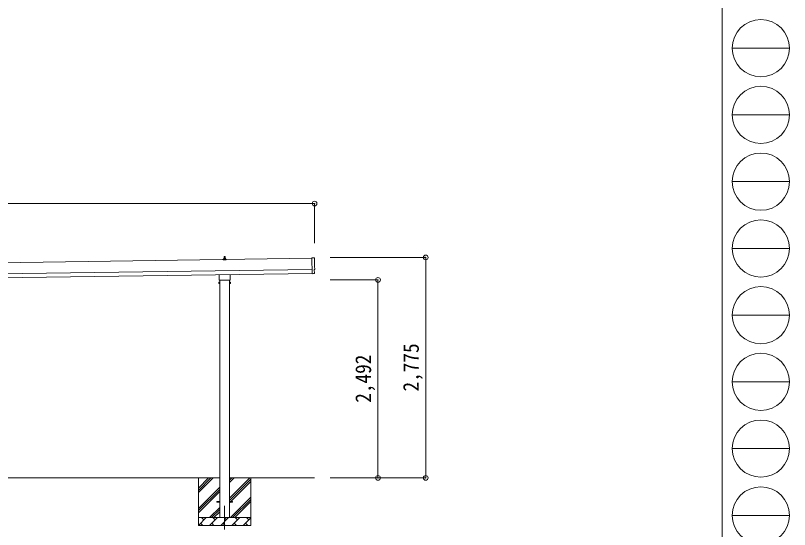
# Model space of a CAD drawing. Units: millimetres at full size, sheet at 1:60. Extents: x -16864 to 16864, y -11640 to 11640.
# Drawn here: x 7132 to 16864, y -8158 to -1689 of the extents above; entities that cross this region are included whole.
import ezdxf
from ezdxf.enums import TextEntityAlignment as Align

# ---------------------------------------------------------------- set-up
doc = ezdxf.new("R2010")
doc.units = ezdxf.units.MM
doc.header["$LTSCALE"] = 60
doc.header["$PDMODE"] = 32
doc.header["$PDSIZE"] = 60
doc.linetypes.add('CHAIN1', pattern=[8, 5, -1, 1, -1])
for name, color, linetype, lineweight in [('0-1_Defpoints', 7, 'CHAIN1', 9), ('0-2_TEXT1', 4, 'Continuous', 9), ('0-3_SHAPE', 7, 'Continuous', 9), ('0-8_TABLE1', 6, 'Continuous', 9), ('F-0', 7, 'Continuous', 9)]:
    doc.layers.add(name, color=color, linetype=linetype, lineweight=lineweight)
doc.styles.add('ＭＳ ゴシック', font='')
doc.styles.get('ＭＳ ゴシック').set_extended_font_data('MS Gothic')

msp = doc.modelspace()

# ---------------------------------------------------------------- linework, layer by layer
at = {"layer": '0-1_Defpoints'}
msp.add_line((9762.19, -7858.64), (9762.19, -8207.64), dxfattribs=at)
at = {"layer": '0-2_TEXT1'}
for p, q in [((10857.87, -4744.44), (4847.25, -4830.3)), ((9744.24, -4762.74), (9744.24, -4755.03)), ((9780.74, -4762.74), (9744.24, -4762.74)), ((9744.62, -4754.24), (9780.36, -4754.24)), ((9745.01, -4754.06), (9751.73, -4752.43)), ((9752.11, -4752.24), (9772.87, -4752.24)), ((9752.49, -4751.45), (9752.49, -4747.24)), ((9753.49, -4747.24), (9771.49, -4747.24)), ((9756.49, -4747.24), (9757.22, -4723.72)), ((9758.22, -4722.74), (9766.77, -4722.74)), ((9767.77, -4723.72), (9768.49, -4747.24)), ((9772.49, -4751.45), (9772.49, -4747.24)), ((9779.98, -4754.06), (9773.26, -4752.43)), ((9780.74, -4762.74), (9780.74, -4755.03)), ((10857.8, -4739.35), (10860.64, -4938.19)), ((10889.47, -4740.56), (10857.8, -4739.35)), ((4849.25, -4970.29), (10859.87, -4884.42)), ((4849.96, -5020.29), (10860.58, -4934.42)), ((9693.89, -5006.73), (9693.89, -4951.09)), ((9830.49, -4949.14), (9830.49, -5006.73)), ((10878.85, -4937.02), (10860.64, -4938.19)), ((10879.52, -4937.65), (10878.85, -4937.02)), ((10880.27, -4937.91), (10887.18, -4937.45)), ((9688.19, -5045), (9688.94, -5043.68)), ((9688.19, -5045), (9688.19, -5062)), ((9695.19, -5048.59), (9688.94, -5048.59)), ((9695.19, -5058.41), (9688.94, -5058.41)), ((9692.19, -5015.5), (9692.19, -5010)), ((9830.12, -5019), (9694.25, -5019)), ((9699.69, -5019), (9699.69, -8008.64)), ((9824.69, -8008.64), (9824.69, -5019)), ((9829.19, -5048.59), (9835.43, -5048.59)), ((9829.19, -5058.41), (9835.43, -5058.41)), ((9832.19, -5010), (9832.19, -5015.5)), ((9836.19, -5045), (9835.43, -5043.68)), ((9836.19, -5045), (9836.19, -5062)), ((9688.19, -5062), (9688.94, -5063.31)), ((9695.19, -5063.31), (9688.94, -5063.31)), ((9697.69, -5062.7), (9695.19, -5062.7)), ((9826.69, -5062.7), (9829.19, -5062.7)), ((9829.19, -5063.31), (9835.43, -5063.31)), ((9836.19, -5062), (9835.43, -5063.31)), ((9662.19, -7804.14), (9699.69, -7804.14)), ((9662.19, -7813.14), (9662.19, -7804.14)), ((9662.19, -7804.14), (9699.69, -7804.14)), ((9662.19, -7813.14), (9662.19, -7804.14)), ((9662.19, -7813.14), (9699.69, -7813.14)), ((9662.19, -7813.14), (9699.69, -7813.14)), ((9824.69, -7804.14), (9862.19, -7804.14)), ((9824.69, -7804.14), (9862.19, -7804.14)), ((9824.69, -7813.14), (9862.19, -7813.14)), ((9824.69, -7813.14), (9862.19, -7813.14)), ((9862.19, -7813.14), (9862.19, -7804.14)), ((9862.19, -7813.14), (9862.19, -7804.14))]:
    msp.add_line(p, q, dxfattribs=at)
for points in [[(10889.98, -4934.42), (10889.3, -4887.39), (10889.91, -4887.38)], [(9695.19, -5063.31), (9695.19, -5043.68), (9688.94, -5043.68)], [(9695.19, -5062.7), (9695.19, -5044.3), (9697.69, -5044.3)], [(9829.19, -5062.7), (9829.19, -5044.3), (9826.69, -5044.3)], [(9829.19, -5063.31), (9829.19, -5043.68), (9835.43, -5043.68)]]:
    msp.add_lwpolyline(points, dxfattribs=at)
for points in [[(9697.69, -5064), (9697.69, -5043), (9699.69, -5043), (9699.69, -5064)], [(9826.69, -5064), (9826.69, -5043), (9824.69, -5043), (9824.69, -5064)]]:
    msp.add_lwpolyline(points, close=True, dxfattribs=at)
for centre, radius, start, end in [((9745.24, -4755.03), 1, 103.62699, 180), ((9751.49, -4751.45), 1, 283.62699, 0), ((9756.58, -4747.87), 4.13, 90, 171.17633), ((9753.49, -4748.24), 1, 90, 180), ((9758.22, -4723.74), 1, 90, 178.60509), ((9765.83, -4747.24), 4.83, 133.60282, 180), ((9759.16, -4747.24), 4.83, 0, 46.39718), ((9766.77, -4723.74), 1, 1.39491, 90), ((9768.41, -4747.87), 4.13, 8.82367, 90), ((9771.49, -4748.24), 1, 0, 90), ((9773.49, -4751.45), 1, 180, 256.37301), ((9779.74, -4755.03), 1, 0, 76.37301), ((10880.2, -4936.91), 1, 227.3164, 273.81435), ((9692.53, -5046.14), 4.34, 145.61575, 214.38425), ((9704.43, -5053.5), 16.24, 162.41205, 197.58795), ((9692.53, -5060.86), 4.34, 145.61575, 214.38425), ((9696.19, -5010), 4, 125.09963, 180), ((9696.19, -5015.5), 4, 180, 194.47751), ((9696.19, -5015.5), 4, 194.47751, 241.04498), ((9828.19, -5015.5), 4, 298.95502, 345.52249), ((9828.19, -5010), 4, 0, 54.90037), ((9828.19, -5015.5), 4, 345.52249, 0), ((9819.94, -5053.5), 16.24, 342.41205, 17.58795), ((9831.84, -5046.14), 4.34, 325.61575, 34.38425), ((9831.84, -5060.86), 4.34, 325.61575, 34.38425)]:
    msp.add_arc(centre, radius, start, end, dxfattribs=at)
for centre, major_axis, ratio, start_param, end_param in [((10889.27, -4743.55), (3, -0.04), 0.99863, 6.2683889, 7.8016218), ((15655.65, -4745.89), (-4762.89, -68.04), 0.99863, 6.268406, 6.2977043), ((10886.97, -4934.45), (2.21, -2.04), 0.9974, 5.5252311, 7.0411395), ((10889.84, -4882.98), (4.41, -0.06), 0.99863, 4.712389, 6.2976778)]:
    msp.add_ellipse(centre, major_axis=major_axis, ratio=ratio, start_param=start_param, end_param=end_param, dxfattribs=at)
at = {"layer": '0-3_SHAPE'}
for p, q in [((9699.69, -7508.64), (6624.69, -7508.64)), ((9432.19, -7508.64), (9432.19, -8108.64)), ((9432.19, -7637.12), (9560.67, -7508.64)), ((9432.19, -7693.69), (9617.24, -7508.64)), ((9432.19, -7665.41), (9588.95, -7508.64)), ((10890.19, -7508.64), (9824.69, -7508.64)), ((9824.69, -7565.75), (9881.79, -7508.64)), ((9824.69, -7537.47), (9853.51, -7508.64)), ((9824.69, -7763.74), (10079.78, -7508.64)), ((9824.69, -7792.02), (10092.19, -7524.52)), ((9824.69, -7820.31), (10092.19, -7552.81)), ((10092.19, -7508.64), (10092.19, -8108.64)), ((9432.19, -7891.68), (9699.69, -7624.18)), ((9432.19, -7919.97), (9699.69, -7652.47)), ((9432.19, -7948.25), (9699.69, -7680.75)), ((9834.34, -8008.64), (10092.19, -7750.8)), ((9862.63, -8008.64), (10092.19, -7779.08)), ((9569.78, -8008.64), (9699.69, -7878.74)), ((9890.91, -8008.64), (10092.19, -7807.37)), ((9598.07, -8008.64), (9699.69, -7907.02)), ((9626.35, -8008.64), (9699.69, -7935.31)), ((9432.19, -8105.8), (9529.34, -8008.64)), ((9432.19, -8008.64), (10092.19, -8008.64)), ((9500.79, -8037.2), (9472.24, -8008.64)), ((9570.76, -8108.64), (9670.76, -8008.64)), ((9642.21, -8037.2), (9613.66, -8008.64)), ((9712.19, -8108.64), (9812.19, -8008.64)), ((9783.63, -8037.2), (9755.08, -8008.64)), ((9853.61, -8108.64), (9953.61, -8008.64)), ((9925.05, -8037.2), (9896.5, -8008.64)), ((9995.03, -8108.64), (10092.19, -8011.48)), ((10066.47, -8037.2), (10037.92, -8008.64)), ((10092.19, -8108.64), (9432.19, -8108.64)), ((9457.9, -8080.09), (9486.45, -8108.64)), ((9599.32, -8080.09), (9627.87, -8108.64)), ((9740.74, -8080.09), (9769.29, -8108.64)), ((9882.16, -8080.09), (9910.71, -8108.64)), ((10023.58, -8080.09), (10052.13, -8108.64))]:
    msp.add_line(p, q, dxfattribs=at)
at = {"layer": '0-8_TABLE1'}
for p, q in [((10893.19, -4056), (-965.81, -4056)), ((10893.19, -4056), (10893.19, -4556)), ((12290.19, -4733.54), (11090.19, -4733.54)), ((12290.19, -7508.64), (12290.19, -4733.54)), ((11690.19, -5016.5), (11090.19, -5016.5)), ((11690.19, -5016.5), (11690.19, -7508.64)), ((12290.19, -7508.64), (11090.19, -7508.64))]:
    msp.add_line(p, q, dxfattribs=at)
for p in [(10893.19, -4056), (12290.19, -4733.54), (11690.19, -5016.5), (11690.19, -7508.64), (12290.19, -7508.64)]:
    msp.add_point(p, dxfattribs=at)
at = {"layer": 'F-0', "color": 5, "lineweight": 5}
msp.add_line((16015.88, 11640), (16015.88, -11640), dxfattribs=at)
at = {"layer": 'F-0', "color": 4}
for p, q in [((16144.11, -2100), (16864.12, -2100)), ((16144.11, -2940), (16864.12, -2940)), ((16144.11, -3780), (16864.12, -3780)), ((16144.11, -4620), (16864.12, -4620)), ((16144.11, -5460), (16864.12, -5460)), ((16144.11, -6300), (16864.12, -6300)), ((16144.11, -7140), (16864.12, -7140)), ((16144.11, -7980), (16864.12, -7980))]:
    msp.add_line(p, q, dxfattribs=at)
for centre in [(16504.11, -2100), (16504.11, -2940), (16504.11, -3780), (16504.11, -4620), (16504.11, -5460), (16504.11, -6300), (16504.11, -7140), (16504.11, -7980)]:
    msp.add_circle(centre, 360, dxfattribs=at)

# ---------------------------------------------------------------- texts
at = {"layer": '0-8_TABLE1', "color": 7, "style": 'ＭＳ ゴシック', "width": 0.9}
for s, p in [('2,775', (12262.69, -6421.09)), ('2,492', (11662.69, -6562.57))]:
    msp.add_text(s, height=197.9, rotation=90, dxfattribs=at).set_placement(p, align=Align.BOTTOM_LEFT)

doc.saveas('drawing.dxf')
